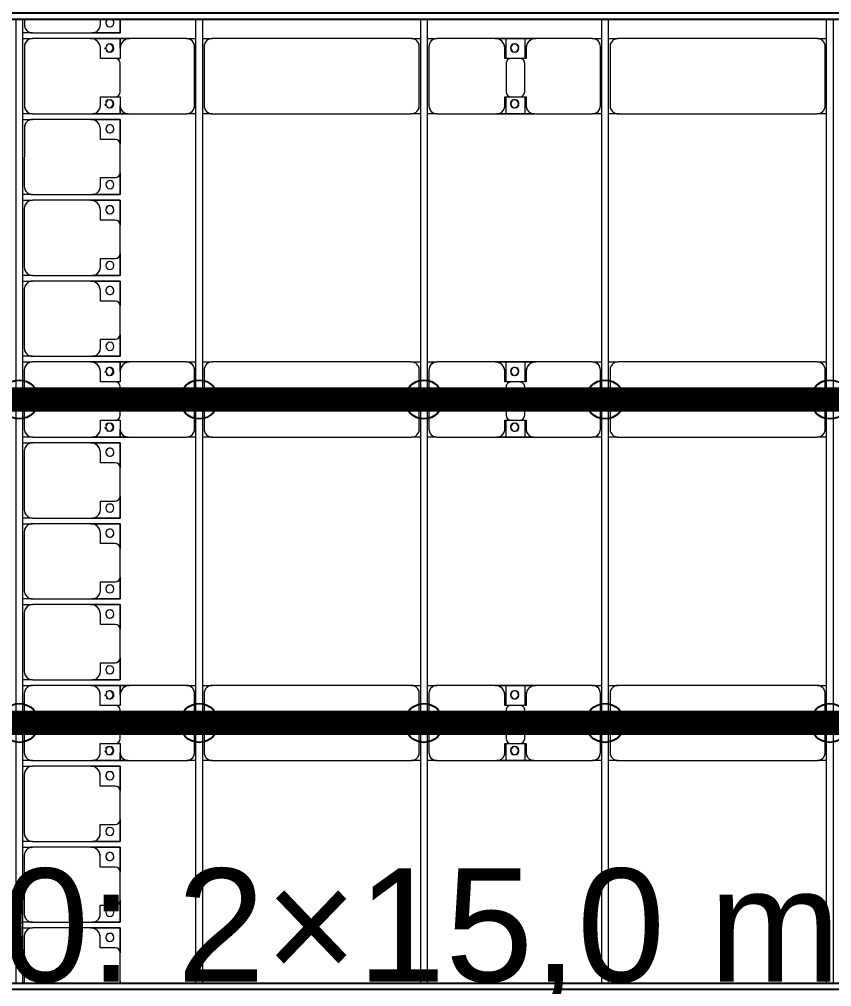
# Model space of a CAD drawing. Header units: millimetres. Extents: x -533732 to -130507, y -117886 to -23954.
# Drawn here: x -452551 to -447527, y -47767 to -41785 of the extents above; entities that cross this region are included whole.
import ezdxf

# ---------------------------------------------------------------- set-up
doc = ezdxf.new("R2010")
doc.units = ezdxf.units.MM
doc.layers.add('A-GENM', color=13, linetype='Continuous', lineweight=9)
doc.layers.add('S-BEAM', color=12, linetype='Continuous', lineweight=9)
doc.layers.add('GC-GHI CHU', color=2, linetype='Continuous')
doc.layers.add('GC-HOP 40x60 GIA CUONG', color=1, linetype='Continuous')
doc.styles.add('GC_VN', font='arial.ttf')

# ---------------------------------------------------------------- blocks, each defined once
blk = doc.blocks.new('Dai phao do pin - DẢI PHAO ĐỠ PIN-V37-BỐ TRÍ KHUNG KẾT CẤU BÈ PIN 06')
at = {"layer": 'A-GENM', "color": 7}
for p, q in [((-1312.2, 241.6), (-1129.7, 241.6)), ((-1129.7, 241.6), (-1312.2, 241.6)), ((-779.7, 241.6), (-1129.7, 241.6)), ((-779.7, 241.6), (-721.1, 241.6)), ((-779.7, 241.6), (-721.1, 241.6)), ((-681.1, 241.6), (-620.3, 241.6)), ((-681.1, 241.6), (-620.3, 241.6)), ((610.3, 241.6), (-620.3, 241.6)), ((610.3, 241.6), (668.9, 241.6)), ((610.3, 241.6), (668.9, 241.6)), ((708.9, 241.6), (769.7, 241.6)), ((708.9, 241.6), (769.7, 241.6)), ((1129.7, 241.6), (769.7, 241.6)), ((1129.7, 241.6), (1312.2, 241.6)), ((1312.2, 241.6), (1129.7, 241.6)), ((1197.8, 241.6), (1380.3, 241.6)), ((1197.8, 116.2), (1197.8, 241.6)), ((1380.3, 241.6), (1197.8, 241.6)), ((1312.2, 241.6), (1312.2, 116.2)), ((1730.3, 241.6), (1380.3, 241.6)), ((1730.3, 241.6), (1788.9, 241.6)), ((1730.3, 241.6), (1788.9, 241.6)), ((1828.9, 241.6), (1889.7, 241.6)), ((1828.9, 241.6), (1889.7, 241.6)), ((3120.3, 241.6), (1889.7, 241.6)), ((3120.3, 241.6), (3178.9, 241.6)), ((3120.3, 241.6), (3178.9, 241.6)), ((-1189.7, 181.6), (-1189.7, 118.2)), ((-729.7, -173.4), (-729.7, 191.6)), ((-670.3, 191.6), (-670.3, -173.4)), ((660.3, -173.4), (660.3, 191.6)), ((719.7, 191.6), (719.7, -173.4)), ((1189.7, 118.2), (1189.7, 181.6)), ((1320.3, 181.6), (1320.3, 118.2)), ((1780.3, -173.4), (1780.3, 191.6)), ((1839.7, 191.6), (1839.7, -173.4)), ((3170.3, -173.4), (3170.3, 191.6)), ((-1189.7, 118.2), (-1219.7, 118.2)), ((1282.2, 118.2), (1189.7, 118.2)), ((1197.8, 88.2), (1197.8, -88.2)), ((1320.3, 118.2), (1227.8, 118.2)), ((1312.2, -88.2), (1312.2, 88.2)), ((-1219.7, -118.2), (-1189.7, -118.2)), ((-1189.7, -118.2), (-1189.7, -173.4)), ((1189.7, -173.4), (1189.7, -118.2)), ((1189.7, -118.2), (1282.2, -118.2)), ((1197.8, -223.4), (1197.8, -116.2)), ((1227.8, -118.2), (1320.3, -118.2)), ((1312.2, -116.2), (1312.2, -223.4)), ((1320.3, -118.2), (1320.3, -173.4)), ((-1139.7, -223.4), (-1312.2, -223.4)), ((-1312.2, -223.4), (-1139.7, -223.4)), ((-1139.7, -223.4), (-779.7, -223.4)), ((-721.1, -223.4), (-779.7, -223.4)), ((-721.1, -223.4), (-779.7, -223.4)), ((-620.3, -223.4), (-681.1, -223.4)), ((-620.3, -223.4), (-681.1, -223.4)), ((-620.3, -223.4), (610.3, -223.4)), ((668.9, -223.4), (610.3, -223.4)), ((668.9, -223.4), (610.3, -223.4)), ((769.7, -223.4), (708.9, -223.4)), ((769.7, -223.4), (708.9, -223.4)), ((769.7, -223.4), (1139.7, -223.4)), ((1312.2, -223.4), (1139.7, -223.4)), ((1139.7, -223.4), (1312.2, -223.4)), ((1370.3, -223.4), (1197.8, -223.4)), ((1197.8, -223.4), (1370.3, -223.4)), ((1370.3, -223.4), (1730.3, -223.4)), ((1788.9, -223.4), (1730.3, -223.4)), ((1788.9, -223.4), (1730.3, -223.4)), ((1889.7, -223.4), (1828.9, -223.4)), ((1889.7, -223.4), (1828.9, -223.4)), ((1889.7, -223.4), (3120.3, -223.4)), ((3178.9, -223.4), (3120.3, -223.4)), ((3178.9, -223.4), (3120.3, -223.4))]:
    blk.add_line(p, q, dxfattribs=at)
for centre, radius, start, end in [((-1129.7, 181.6), 60, 90, 180), ((-779.7, 191.6), 50, 360, 90), ((-779.7, 191.6), 50, 360, 75), ((-620.3, 191.6), 50, 90, 180), ((-620.3, 191.6), 50, 105, 135), ((610.3, 191.6), 50, 360, 90), ((610.3, 191.6), 50, 60, 90), ((769.7, 191.6), 50, 90, 180), ((769.7, 191.6), 50, 105, 180), ((1129.7, 181.6), 60, 360, 90), ((1380.3, 181.6), 60, 90, 180), ((1730.3, 191.6), 50, 360, 90), ((1730.3, 191.6), 50, 360, 75), ((1889.7, 191.6), 50, 90, 180), ((1889.7, 191.6), 50, 105, 135), ((3120.3, 191.6), 50, 360, 90), ((3120.3, 191.6), 50, 60, 90), ((-1258.6, 183.2), 25, 180, 195), ((-1258.6, 183.2), 25, 180, 195), ((-1258.6, 183.2), 25, 120, 135), ((-1258.6, 183.2), 25, 120, 135), ((-1258.6, 183.2), 25, 0, 90), ((-1258.6, 183.2), 25, 270, 360), ((-1258.6, 183.2), 25, 0, 75), ((-1258.6, 183.2), 25, 330, 360), ((-1129.7, 181.6), 60, 120, 180), ((-620.3, 191.6), 50, 150, 180), ((610.3, 191.6), 50, 15, 30), ((1129.7, 181.6), 60, 360, 60), ((1248.6, 183.2), 25, 0, 180), ((1248.6, 183.2), 25, 180, 0), ((1248.6, 183.2), 25, 360, 165), ((1251.4, 183.2), 25, 0, 180), ((1251.4, 183.2), 25, 90, 180), ((1251.4, 183.2), 25, 180, 0), ((1251.4, 183.2), 25, 180, 300), ((1248.6, 183.2), 25, 210, 360), ((1251.4, 183.2), 25, 15, 75), ((1380.3, 181.6), 60, 120, 180), ((1889.7, 191.6), 50, 150, 180), ((3120.3, 191.6), 50, 15, 30), ((-1258.6, 183.2), 25, 225, 255), ((-1258.6, 183.2), 25, 225, 255), ((-1258.6, 183.2), 25, 270, 300), ((1251.4, 183.2), 25, 330, 345), ((1227.8, 88.2), 30, 90, 180), ((1282.2, 88.2), 30, 360, 90), ((1227.8, -88.2), 30, 180, 270), ((1282.2, -88.2), 30, 270, 360), ((-1258.6, -161.8), 25, 180, 210), ((-1258.6, -161.8), 25, 180, 210), ((-1258.6, -161.8), 25, 105, 150), ((-1258.6, -161.8), 25, 105, 150), ((-1258.6, -161.8), 25, 270, 0), ((-1258.6, -161.8), 25, 0, 75), ((-1258.6, -161.8), 25, 0, 75), ((-1258.6, -161.8), 25, 285, 360), ((-1139.7, -173.4), 50, 180, 270), ((-1139.7, -173.4), 50, 180, 255), ((-779.7, -173.4), 50, 270, 360), ((-779.7, -173.4), 50, 285, 360), ((-620.3, -173.4), 50, 180, 270), ((-620.3, -173.4), 50, 180, 210), ((610.3, -173.4), 50, 270, 360), ((610.3, -173.4), 50, 330, 360), ((769.7, -173.4), 50, 180, 270), ((769.7, -173.4), 50, 180, 255), ((1139.7, -173.4), 50, 270, 360), ((1139.7, -173.4), 50, 285, 360), ((1248.6, -161.8), 25, 0, 180), ((1248.6, -161.8), 25, 180, 360), ((1248.6, -161.8), 25, 105, 165), ((1248.6, -161.8), 25, 195, 0), ((1251.4, -161.8), 25, 0, 180), ((1251.4, -161.8), 25, 105, 180), ((1251.4, -161.8), 25, 180, 0), ((1251.4, -161.8), 25, 180, 270), ((1248.6, -161.8), 25, 360, 75), ((1251.4, -161.8), 25, 15, 75), ((1251.4, -161.8), 25, 285, 345), ((1370.3, -173.4), 50, 180, 270), ((1370.3, -173.4), 50, 180, 255), ((1730.3, -173.4), 50, 270, 360), ((1730.3, -173.4), 50, 285, 360), ((1889.7, -173.4), 50, 180, 270), ((1889.7, -173.4), 50, 180, 210), ((3120.3, -173.4), 50, 270, 360), ((3120.3, -173.4), 50, 330, 360), ((-1258.6, -161.8), 25, 240, 255), ((-1258.6, -161.8), 25, 240, 255), ((-620.3, -173.4), 50, 240, 270), ((610.3, -173.4), 50, 285, 300), ((1889.7, -173.4), 50, 240, 270)]:
    blk.add_arc(centre, radius, start, end, dxfattribs=at)
blk = doc.blocks.new('Dai phao do pin - DẢI PHAO ĐỠ PIN-V39-BỐ TRÍ KHUNG KẾT CẤU BÈ PIN 06')
at = {"layer": 'A-GENM', "color": 7}
for p, q in [((-1312.2, 241.6), (-1129.7, 241.6)), ((-1129.7, 241.6), (-1312.2, 241.6)), ((-779.7, 241.6), (-1129.7, 241.6)), ((-779.7, 241.6), (-721.1, 241.6)), ((-779.7, 241.6), (-721.1, 241.6)), ((-681.1, 241.6), (-620.3, 241.6)), ((-681.1, 241.6), (-620.3, 241.6)), ((610.3, 241.6), (-620.3, 241.6)), ((610.3, 241.6), (668.9, 241.6)), ((610.3, 241.6), (668.9, 241.6)), ((708.9, 241.6), (769.7, 241.6)), ((708.9, 241.6), (769.7, 241.6)), ((1129.7, 241.6), (769.7, 241.6)), ((1129.7, 241.6), (1312.2, 241.6)), ((1312.2, 241.6), (1129.7, 241.6)), ((1197.8, 241.6), (1380.3, 241.6)), ((1197.8, 116.2), (1197.8, 241.6)), ((1380.3, 241.6), (1197.8, 241.6)), ((1312.2, 241.6), (1312.2, 116.2)), ((1730.3, 241.6), (1380.3, 241.6)), ((1730.3, 241.6), (1788.9, 241.6)), ((1730.3, 241.6), (1788.9, 241.6)), ((1828.9, 241.6), (1889.7, 241.6)), ((1828.9, 241.6), (1889.7, 241.6)), ((3120.3, 241.6), (1889.7, 241.6)), ((3120.3, 241.6), (3178.9, 241.6)), ((3120.3, 241.6), (3178.9, 241.6)), ((-1189.7, 181.6), (-1189.7, 118.2)), ((-729.7, -173.4), (-729.7, 191.6)), ((-670.3, 191.6), (-670.3, -173.4)), ((660.3, -173.4), (660.3, 191.6)), ((719.7, 191.6), (719.7, -173.4)), ((1189.7, 118.2), (1189.7, 181.6)), ((1320.3, 181.6), (1320.3, 118.2)), ((1780.3, -173.4), (1780.3, 191.6)), ((1839.7, 191.6), (1839.7, -173.4)), ((3170.3, -173.4), (3170.3, 191.6)), ((-1189.7, 118.2), (-1219.7, 118.2)), ((1282.2, 118.2), (1189.7, 118.2)), ((1197.8, 88.2), (1197.8, -88.2)), ((1320.3, 118.2), (1227.8, 118.2)), ((1312.2, -88.2), (1312.2, 88.2)), ((-1219.7, -118.2), (-1189.7, -118.2)), ((-1189.7, -118.2), (-1189.7, -173.4)), ((1189.7, -173.4), (1189.7, -118.2)), ((1189.7, -118.2), (1282.2, -118.2)), ((1197.8, -223.4), (1197.8, -116.2)), ((1227.8, -118.2), (1320.3, -118.2)), ((1312.2, -116.2), (1312.2, -223.4)), ((1320.3, -118.2), (1320.3, -173.4)), ((-1139.7, -223.4), (-1312.2, -223.4)), ((-1312.2, -223.4), (-1139.7, -223.4)), ((-1139.7, -223.4), (-779.7, -223.4)), ((-721.1, -223.4), (-779.7, -223.4)), ((-721.1, -223.4), (-779.7, -223.4)), ((-620.3, -223.4), (-681.1, -223.4)), ((-620.3, -223.4), (-681.1, -223.4)), ((-620.3, -223.4), (610.3, -223.4)), ((668.9, -223.4), (610.3, -223.4)), ((668.9, -223.4), (610.3, -223.4)), ((769.7, -223.4), (708.9, -223.4)), ((769.7, -223.4), (708.9, -223.4)), ((769.7, -223.4), (1139.7, -223.4)), ((1312.2, -223.4), (1139.7, -223.4)), ((1139.7, -223.4), (1312.2, -223.4)), ((1370.3, -223.4), (1197.8, -223.4)), ((1197.8, -223.4), (1370.3, -223.4)), ((1370.3, -223.4), (1730.3, -223.4)), ((1788.9, -223.4), (1730.3, -223.4)), ((1788.9, -223.4), (1730.3, -223.4)), ((1889.7, -223.4), (1828.9, -223.4)), ((1889.7, -223.4), (1828.9, -223.4)), ((1889.7, -223.4), (3120.3, -223.4)), ((3178.9, -223.4), (3120.3, -223.4)), ((3178.9, -223.4), (3120.3, -223.4))]:
    blk.add_line(p, q, dxfattribs=at)
for centre, radius, start, end in [((-1129.7, 181.6), 60, 90, 180), ((-779.7, 191.6), 50, 360, 90), ((-779.7, 191.6), 50, 360, 75), ((-620.3, 191.6), 50, 90, 180), ((-620.3, 191.6), 50, 105, 135), ((610.3, 191.6), 50, 360, 90), ((610.3, 191.6), 50, 60, 90), ((769.7, 191.6), 50, 90, 180), ((769.7, 191.6), 50, 105, 180), ((1129.7, 181.6), 60, 360, 90), ((1380.3, 181.6), 60, 90, 180), ((1730.3, 191.6), 50, 360, 90), ((1730.3, 191.6), 50, 360, 75), ((1889.7, 191.6), 50, 90, 180), ((1889.7, 191.6), 50, 105, 135), ((3120.3, 191.6), 50, 360, 90), ((3120.3, 191.6), 50, 60, 90), ((-1258.6, 183.2), 25, 180, 195), ((-1258.6, 183.2), 25, 180, 195), ((-1258.6, 183.2), 25, 120, 135), ((-1258.6, 183.2), 25, 120, 135), ((-1258.6, 183.2), 25, 0, 90), ((-1258.6, 183.2), 25, 270, 360), ((-1258.6, 183.2), 25, 0, 75), ((-1258.6, 183.2), 25, 330, 360), ((-1129.7, 181.6), 60, 120, 180), ((-620.3, 191.6), 50, 150, 180), ((610.3, 191.6), 50, 15, 30), ((1129.7, 181.6), 60, 360, 60), ((1248.6, 183.2), 25, 0, 180), ((1248.6, 183.2), 25, 180, 0), ((1248.6, 183.2), 25, 360, 165), ((1251.4, 183.2), 25, 0, 180), ((1251.4, 183.2), 25, 90, 180), ((1251.4, 183.2), 25, 180, 0), ((1251.4, 183.2), 25, 180, 300), ((1248.6, 183.2), 25, 210, 360), ((1251.4, 183.2), 25, 15, 75), ((1380.3, 181.6), 60, 120, 180), ((1889.7, 191.6), 50, 150, 180), ((3120.3, 191.6), 50, 15, 30), ((-1258.6, 183.2), 25, 225, 255), ((-1258.6, 183.2), 25, 225, 255), ((-1258.6, 183.2), 25, 270, 300), ((1251.4, 183.2), 25, 330, 345), ((1227.8, 88.2), 30, 90, 180), ((1282.2, 88.2), 30, 360, 90), ((1227.8, -88.2), 30, 180, 270), ((1282.2, -88.2), 30, 270, 360), ((-1258.6, -161.8), 25, 180, 210), ((-1258.6, -161.8), 25, 180, 210), ((-1258.6, -161.8), 25, 105, 150), ((-1258.6, -161.8), 25, 105, 150), ((-1258.6, -161.8), 25, 270, 0), ((-1258.6, -161.8), 25, 0, 75), ((-1258.6, -161.8), 25, 0, 75), ((-1258.6, -161.8), 25, 285, 360), ((-1139.7, -173.4), 50, 180, 270), ((-1139.7, -173.4), 50, 180, 255), ((-779.7, -173.4), 50, 270, 360), ((-779.7, -173.4), 50, 285, 360), ((-620.3, -173.4), 50, 180, 270), ((-620.3, -173.4), 50, 180, 210), ((610.3, -173.4), 50, 270, 360), ((610.3, -173.4), 50, 330, 360), ((769.7, -173.4), 50, 180, 270), ((769.7, -173.4), 50, 180, 255), ((1139.7, -173.4), 50, 270, 360), ((1139.7, -173.4), 50, 285, 360), ((1248.6, -161.8), 25, 0, 180), ((1248.6, -161.8), 25, 180, 360), ((1248.6, -161.8), 25, 105, 165), ((1248.6, -161.8), 25, 195, 0), ((1251.4, -161.8), 25, 0, 180), ((1251.4, -161.8), 25, 105, 180), ((1251.4, -161.8), 25, 180, 0), ((1251.4, -161.8), 25, 180, 270), ((1248.6, -161.8), 25, 360, 75), ((1251.4, -161.8), 25, 15, 75), ((1251.4, -161.8), 25, 285, 345), ((1370.3, -173.4), 50, 180, 270), ((1370.3, -173.4), 50, 180, 255), ((1730.3, -173.4), 50, 270, 360), ((1730.3, -173.4), 50, 285, 360), ((1889.7, -173.4), 50, 180, 270), ((1889.7, -173.4), 50, 180, 210), ((3120.3, -173.4), 50, 270, 360), ((3120.3, -173.4), 50, 330, 360), ((-1258.6, -161.8), 25, 240, 255), ((-1258.6, -161.8), 25, 240, 255), ((-620.3, -173.4), 50, 240, 270), ((610.3, -173.4), 50, 285, 300), ((1889.7, -173.4), 50, 240, 270)]:
    blk.add_arc(centre, radius, start, end, dxfattribs=at)
blk = doc.blocks.new('Dai phao do pin - DẢI PHAO ĐỠ PIN-V41-BỐ TRÍ KHUNG KẾT CẤU BÈ PIN 06')
at = {"layer": 'A-GENM', "color": 7}
for p, q in [((-1312.2, 241.6), (-1129.7, 241.6)), ((-1129.7, 241.6), (-1312.2, 241.6)), ((-779.7, 241.6), (-1129.7, 241.6)), ((-779.7, 241.6), (-721.1, 241.6)), ((-779.7, 241.6), (-721.1, 241.6)), ((-681.1, 241.6), (-620.3, 241.6)), ((-681.1, 241.6), (-620.3, 241.6)), ((610.3, 241.6), (-620.3, 241.6)), ((610.3, 241.6), (668.9, 241.6)), ((610.3, 241.6), (668.9, 241.6)), ((708.9, 241.6), (769.7, 241.6)), ((708.9, 241.6), (769.7, 241.6)), ((1129.7, 241.6), (769.7, 241.6)), ((1129.7, 241.6), (1312.2, 241.6)), ((1312.2, 241.6), (1129.7, 241.6)), ((1197.8, 241.6), (1380.3, 241.6)), ((1197.8, 116.2), (1197.8, 241.6)), ((1380.3, 241.6), (1197.8, 241.6)), ((1312.2, 241.6), (1312.2, 116.2)), ((1730.3, 241.6), (1380.3, 241.6)), ((1730.3, 241.6), (1788.9, 241.6)), ((1730.3, 241.6), (1788.9, 241.6)), ((1828.9, 241.6), (1889.7, 241.6)), ((1828.9, 241.6), (1889.7, 241.6)), ((3120.3, 241.6), (1889.7, 241.6)), ((3120.3, 241.6), (3178.9, 241.6)), ((3120.3, 241.6), (3178.9, 241.6)), ((-1189.7, 181.6), (-1189.7, 118.2)), ((-729.7, -173.4), (-729.7, 191.6)), ((-670.3, 191.6), (-670.3, -173.4)), ((660.3, -173.4), (660.3, 191.6)), ((719.7, 191.6), (719.7, -173.4)), ((1189.7, 118.2), (1189.7, 181.6)), ((1320.3, 181.6), (1320.3, 118.2)), ((1780.3, -173.4), (1780.3, 191.6)), ((1839.7, 191.6), (1839.7, -173.4)), ((3170.3, -173.4), (3170.3, 191.6)), ((-1189.7, 118.2), (-1219.7, 118.2)), ((1282.2, 118.2), (1189.7, 118.2)), ((1197.8, 88.2), (1197.8, -88.2)), ((1320.3, 118.2), (1227.8, 118.2)), ((1312.2, -88.2), (1312.2, 88.2)), ((-1219.7, -118.2), (-1189.7, -118.2)), ((-1189.7, -118.2), (-1189.7, -173.4)), ((1189.7, -173.4), (1189.7, -118.2)), ((1189.7, -118.2), (1282.2, -118.2)), ((1197.8, -223.4), (1197.8, -116.2)), ((1227.8, -118.2), (1320.3, -118.2)), ((1312.2, -116.2), (1312.2, -223.4)), ((1320.3, -118.2), (1320.3, -173.4)), ((-1139.7, -223.4), (-1312.2, -223.4)), ((-1312.2, -223.4), (-1139.7, -223.4)), ((-1139.7, -223.4), (-779.7, -223.4)), ((-721.1, -223.4), (-779.7, -223.4)), ((-721.1, -223.4), (-779.7, -223.4)), ((-620.3, -223.4), (-681.1, -223.4)), ((-620.3, -223.4), (-681.1, -223.4)), ((-620.3, -223.4), (610.3, -223.4)), ((668.9, -223.4), (610.3, -223.4)), ((668.9, -223.4), (610.3, -223.4)), ((769.7, -223.4), (708.9, -223.4)), ((769.7, -223.4), (708.9, -223.4)), ((769.7, -223.4), (1139.7, -223.4)), ((1312.2, -223.4), (1139.7, -223.4)), ((1139.7, -223.4), (1312.2, -223.4)), ((1370.3, -223.4), (1197.8, -223.4)), ((1197.8, -223.4), (1370.3, -223.4)), ((1370.3, -223.4), (1730.3, -223.4)), ((1788.9, -223.4), (1730.3, -223.4)), ((1788.9, -223.4), (1730.3, -223.4)), ((1889.7, -223.4), (1828.9, -223.4)), ((1889.7, -223.4), (1828.9, -223.4)), ((1889.7, -223.4), (3120.3, -223.4)), ((3178.9, -223.4), (3120.3, -223.4)), ((3178.9, -223.4), (3120.3, -223.4))]:
    blk.add_line(p, q, dxfattribs=at)
for centre, radius, start, end in [((-1129.7, 181.6), 60, 90, 180), ((-779.7, 191.6), 50, 360, 90), ((-779.7, 191.6), 50, 360, 75), ((-620.3, 191.6), 50, 90, 180), ((-620.3, 191.6), 50, 105, 135), ((610.3, 191.6), 50, 360, 90), ((610.3, 191.6), 50, 60, 90), ((769.7, 191.6), 50, 90, 180), ((769.7, 191.6), 50, 105, 180), ((1129.7, 181.6), 60, 360, 90), ((1380.3, 181.6), 60, 90, 180), ((1730.3, 191.6), 50, 360, 90), ((1730.3, 191.6), 50, 360, 75), ((1889.7, 191.6), 50, 90, 180), ((1889.7, 191.6), 50, 105, 135), ((3120.3, 191.6), 50, 360, 90), ((3120.3, 191.6), 50, 60, 90), ((-1258.6, 183.2), 25, 180, 195), ((-1258.6, 183.2), 25, 180, 195), ((-1258.6, 183.2), 25, 120, 135), ((-1258.6, 183.2), 25, 120, 135), ((-1258.6, 183.2), 25, 0, 90), ((-1258.6, 183.2), 25, 270, 360), ((-1258.6, 183.2), 25, 0, 75), ((-1258.6, 183.2), 25, 330, 360), ((-1129.7, 181.6), 60, 120, 180), ((-620.3, 191.6), 50, 150, 180), ((610.3, 191.6), 50, 15, 30), ((1129.7, 181.6), 60, 360, 60), ((1248.6, 183.2), 25, 0, 180), ((1248.6, 183.2), 25, 180, 0), ((1248.6, 183.2), 25, 360, 165), ((1251.4, 183.2), 25, 0, 180), ((1251.4, 183.2), 25, 90, 180), ((1251.4, 183.2), 25, 180, 0), ((1251.4, 183.2), 25, 180, 300), ((1248.6, 183.2), 25, 210, 360), ((1251.4, 183.2), 25, 15, 75), ((1380.3, 181.6), 60, 120, 180), ((1889.7, 191.6), 50, 150, 180), ((3120.3, 191.6), 50, 15, 30), ((-1258.6, 183.2), 25, 225, 255), ((-1258.6, 183.2), 25, 225, 255), ((-1258.6, 183.2), 25, 270, 300), ((1251.4, 183.2), 25, 330, 345), ((1227.8, 88.2), 30, 90, 180), ((1282.2, 88.2), 30, 360, 90), ((1227.8, -88.2), 30, 180, 270), ((1282.2, -88.2), 30, 270, 360), ((-1258.6, -161.8), 25, 180, 210), ((-1258.6, -161.8), 25, 180, 210), ((-1258.6, -161.8), 25, 105, 150), ((-1258.6, -161.8), 25, 105, 150), ((-1258.6, -161.8), 25, 270, 0), ((-1258.6, -161.8), 25, 0, 75), ((-1258.6, -161.8), 25, 0, 75), ((-1258.6, -161.8), 25, 285, 360), ((-1139.7, -173.4), 50, 180, 270), ((-1139.7, -173.4), 50, 180, 255), ((-779.7, -173.4), 50, 270, 360), ((-779.7, -173.4), 50, 285, 360), ((-620.3, -173.4), 50, 180, 270), ((-620.3, -173.4), 50, 180, 210), ((610.3, -173.4), 50, 270, 360), ((610.3, -173.4), 50, 330, 360), ((769.7, -173.4), 50, 180, 270), ((769.7, -173.4), 50, 180, 255), ((1139.7, -173.4), 50, 270, 360), ((1139.7, -173.4), 50, 285, 360), ((1248.6, -161.8), 25, 0, 180), ((1248.6, -161.8), 25, 180, 360), ((1248.6, -161.8), 25, 105, 165), ((1248.6, -161.8), 25, 195, 0), ((1251.4, -161.8), 25, 0, 180), ((1251.4, -161.8), 25, 105, 180), ((1251.4, -161.8), 25, 180, 0), ((1251.4, -161.8), 25, 180, 270), ((1248.6, -161.8), 25, 360, 75), ((1251.4, -161.8), 25, 15, 75), ((1251.4, -161.8), 25, 285, 345), ((1370.3, -173.4), 50, 180, 270), ((1370.3, -173.4), 50, 180, 255), ((1730.3, -173.4), 50, 270, 360), ((1730.3, -173.4), 50, 285, 360), ((1889.7, -173.4), 50, 180, 270), ((1889.7, -173.4), 50, 180, 210), ((3120.3, -173.4), 50, 270, 360), ((3120.3, -173.4), 50, 330, 360), ((-1258.6, -161.8), 25, 240, 255), ((-1258.6, -161.8), 25, 240, 255), ((-620.3, -173.4), 50, 240, 270), ((610.3, -173.4), 50, 285, 300), ((1889.7, -173.4), 50, 240, 270)]:
    blk.add_arc(centre, radius, start, end, dxfattribs=at)
blk = doc.blocks.new('Dải phao đi lại kèm đỡ invester - DẢI PHAO ĐI LẠI-18522-BỐ TRÍ KHUNG KẾT CẤU BÈ PIN 06')
at = {"layer": 'A-GENM', "color": 7}
for p, q in [((9640, 1312.2), (9723.4, 1312.2)), ((9723.4, 1312.2), (9640, 1312.2)), ((9723.4, 1312.2), (9723.4, 1139.7)), ((9723.4, 1139.7), (9723.4, 1312.2)), ((9758.4, 1312.2), (9818.4, 1312.2)), ((9758.4, 1129.7), (9758.4, 1312.2)), ((9758.4, 1312.2), (9758.4, 1129.7)), ((9818.4, 1312.2), (9758.4, 1312.2)), ((9881.8, 1282.2), (9881.8, 1189.7)), ((10088.2, 1312.2), (9911.8, 1312.2)), ((10118.2, 1189.7), (10118.2, 1282.2)), ((10173.4, 1312.2), (10223.4, 1312.2)), ((10223.4, 1312.2), (10173.4, 1312.2)), ((10223.4, 1312.2), (10223.4, 1139.7)), ((10223.4, 1139.7), (10223.4, 1312.2)), ((10258.4, 1312.2), (10411.8, 1312.2)), ((10258.4, 1129.7), (10258.4, 1312.2)), ((10258.4, 1312.2), (10258.4, 1129.7)), ((10411.8, 1312.2), (10258.4, 1312.2)), ((10381.8, 1282.2), (10381.8, 1189.7)), ((10588.2, 1312.2), (10411.8, 1312.2)), ((10588.2, 1312.2), (10723.4, 1312.2)), ((10723.4, 1312.2), (10588.2, 1312.2)), ((10618.2, 1189.7), (10618.2, 1282.2)), ((10723.4, 1312.2), (10723.4, 1139.7)), ((10723.4, 1139.7), (10723.4, 1312.2)), ((10758.4, 1312.2), (10911.8, 1312.2)), ((10758.4, 1129.7), (10758.4, 1312.2)), ((10758.4, 1312.2), (10758.4, 1129.7)), ((10911.8, 1312.2), (10758.4, 1312.2)), ((10881.8, 1282.2), (10881.8, 1189.7)), ((11088.2, 1312.2), (10911.8, 1312.2)), ((11088.2, 1312.2), (11223.4, 1312.2)), ((11223.4, 1312.2), (11088.2, 1312.2)), ((11118.2, 1189.7), (11118.2, 1282.2)), ((11223.4, 1312.2), (11223.4, 1139.7)), ((11223.4, 1139.7), (11223.4, 1312.2)), ((11258.4, 1312.2), (11411.8, 1312.2)), ((11258.4, 1129.7), (11258.4, 1312.2)), ((11258.4, 1312.2), (11258.4, 1129.7)), ((11411.8, 1312.2), (11266.3, 1312.2)), ((11381.8, 1282.2), (11381.8, 1189.7)), ((11588.2, 1312.2), (11411.8, 1312.2)), ((11588.2, 1312.2), (11723.4, 1312.2)), ((11723.4, 1312.2), (11588.2, 1312.2)), ((11618.2, 1189.7), (11618.2, 1282.2)), ((11723.4, 1312.2), (11723.4, 1139.7)), ((11723.4, 1139.7), (11723.4, 1312.2)), ((11758.4, 1312.2), (11818.4, 1312.2)), ((11758.4, 1129.7), (11758.4, 1312.2)), ((11758.4, 1312.2), (11758.4, 1129.7)), ((11818.4, 1312.2), (11758.4, 1312.2)), ((11881.8, 1282.2), (11881.8, 1189.7)), ((12088.2, 1312.2), (11911.8, 1312.2)), ((12118.2, 1189.7), (12118.2, 1282.2)), ((12173.4, 1312.2), (12223.4, 1312.2)), ((12223.4, 1312.2), (12173.4, 1312.2)), ((12223.4, 1312.2), (12223.4, 1139.7)), ((12223.4, 1139.7), (12223.4, 1312.2)), ((12258.4, 1312.2), (12411.8, 1312.2)), ((12258.4, 1129.7), (12258.4, 1312.2)), ((12258.4, 1312.2), (12258.4, 1129.7)), ((12411.8, 1312.2), (12258.4, 1312.2)), ((12381.8, 1282.2), (12381.8, 1189.7)), ((12588.2, 1312.2), (12411.8, 1312.2)), ((12588.2, 1312.2), (12723.4, 1312.2)), ((12723.4, 1312.2), (12588.2, 1312.2)), ((12618.2, 1189.7), (12618.2, 1282.2)), ((12723.4, 1312.2), (12723.4, 1139.7)), ((12723.4, 1139.7), (12723.4, 1312.2)), ((12758.4, 1312.2), (12911.8, 1312.2)), ((12758.4, 1129.7), (12758.4, 1312.2)), ((12758.4, 1312.2), (12758.4, 1129.7)), ((12911.8, 1312.2), (12758.4, 1312.2)), ((12881.8, 1282.2), (12881.8, 1189.7)), ((13088.2, 1312.2), (12911.8, 1312.2)), ((13088.2, 1312.2), (13223.4, 1312.2)), ((13223.4, 1312.2), (13088.2, 1312.2)), ((13118.2, 1189.7), (13118.2, 1282.2)), ((13223.4, 1312.2), (13223.4, 1139.7)), ((13223.4, 1139.7), (13223.4, 1312.2)), ((13258.4, 1312.2), (13411.8, 1312.2)), ((13258.4, 1129.7), (13258.4, 1312.2)), ((13258.4, 1312.2), (13258.4, 1129.7)), ((13411.8, 1312.2), (13258.4, 1312.2)), ((13381.8, 1282.2), (13381.8, 1189.7)), ((13588.2, 1312.2), (13411.8, 1312.2)), ((13588.2, 1312.2), (13723.4, 1312.2)), ((13723.4, 1312.2), (13588.2, 1312.2)), ((13618.2, 1189.7), (13618.2, 1282.2)), ((13723.4, 1312.2), (13723.4, 1139.7)), ((13723.4, 1139.7), (13723.4, 1312.2)), ((13758.4, 1312.2), (13818.4, 1312.2)), ((13758.4, 1129.7), (13758.4, 1312.2)), ((13758.4, 1312.2), (13758.4, 1129.7)), ((13818.4, 1312.2), (13758.4, 1312.2)), ((13881.8, 1282.2), (13881.8, 1189.7)), ((14088.2, 1312.2), (13911.8, 1312.2)), ((14118.2, 1189.7), (14118.2, 1282.2)), ((14173.4, 1312.2), (14223.4, 1312.2)), ((14223.4, 1312.2), (14173.4, 1312.2)), ((14223.4, 1312.2), (14223.4, 1139.7)), ((14223.4, 1139.7), (14223.4, 1312.2)), ((14258.4, 1312.2), (14411.8, 1312.2)), ((14258.4, 1129.7), (14258.4, 1312.2)), ((14258.4, 1312.2), (14258.4, 1129.7)), ((14411.8, 1312.2), (14258.4, 1312.2)), ((14381.8, 1282.2), (14381.8, 1189.7)), ((14588.2, 1312.2), (14411.8, 1312.2)), ((14588.2, 1312.2), (14723.4, 1312.2)), ((14718.2, 1312.2), (14588.2, 1312.2)), ((14618.2, 1189.7), (14618.2, 1282.2)), ((14723.4, 1312.2), (14723.4, 1139.7)), ((14723.4, 1139.7), (14723.4, 1312.2)), ((14758.4, 1312.2), (14911.8, 1312.2)), ((14758.4, 1129.7), (14758.4, 1312.2)), ((14758.4, 1312.2), (14758.4, 1129.7)), ((14911.8, 1312.2), (14758.4, 1312.2)), ((14881.8, 1282.2), (14881.8, 1189.7)), ((15088.2, 1312.2), (14911.8, 1312.2)), ((15088.2, 1312.2), (15223.4, 1312.2)), ((15223.4, 1312.2), (15088.2, 1312.2)), ((15118.2, 1189.7), (15118.2, 1282.2)), ((15223.4, 1312.2), (15223.4, 1139.7)), ((15223.4, 1139.7), (15223.4, 1312.2)), ((15258.4, 1312.2), (15411.8, 1312.2)), ((15258.4, 1129.7), (15258.4, 1312.2)), ((15258.4, 1312.2), (15258.4, 1129.7)), ((15411.8, 1312.2), (15258.4, 1312.2)), ((15381.8, 1282.2), (15381.8, 1189.7)), ((15588.2, 1312.2), (15411.8, 1312.2)), ((15588.2, 1312.2), (15600, 1312.2)), ((15600, 1312.2), (15588.2, 1312.2)), ((9673.4, 1189.7), (9640, 1189.7)), ((9723.4, 769.7), (9723.4, 1139.7)), ((9881.8, 1189.7), (9818.4, 1189.7)), ((10173.4, 1189.7), (10118.2, 1189.7)), ((10223.4, 769.7), (10223.4, 1139.7)), ((10381.8, 1189.7), (10318.4, 1189.7)), ((10673.4, 1189.7), (10618.2, 1189.7)), ((10723.4, 769.7), (10723.4, 1139.7)), ((10881.8, 1189.7), (10818.4, 1189.7)), ((11173.4, 1189.7), (11118.2, 1189.7)), ((11223.4, 769.7), (11223.4, 1139.7)), ((11381.8, 1189.7), (11318.4, 1189.7)), ((11673.4, 1189.7), (11618.2, 1189.7)), ((11723.4, 769.7), (11723.4, 1139.7)), ((11881.8, 1189.7), (11818.4, 1189.7)), ((12173.4, 1189.7), (12118.2, 1189.7)), ((12223.4, 769.7), (12223.4, 1139.7)), ((12381.8, 1189.7), (12318.4, 1189.7)), ((12673.4, 1189.7), (12618.2, 1189.7)), ((12723.4, 769.7), (12723.4, 1139.7)), ((12881.8, 1189.7), (12818.4, 1189.7)), ((13173.4, 1189.7), (13118.2, 1189.7)), ((13223.4, 769.7), (13223.4, 1139.7)), ((13381.8, 1189.7), (13318.4, 1189.7)), ((13673.4, 1189.7), (13618.2, 1189.7)), ((13723.4, 769.7), (13723.4, 1139.7)), ((13881.8, 1189.7), (13818.4, 1189.7)), ((14173.4, 1189.7), (14118.2, 1189.7)), ((14223.4, 769.7), (14223.4, 1139.7)), ((14381.8, 1189.7), (14318.4, 1189.7)), ((14673.4, 1189.7), (14618.2, 1189.7)), ((14723.4, 769.7), (14723.4, 1139.7)), ((14881.8, 1189.7), (14818.4, 1189.7)), ((15173.4, 1189.7), (15118.2, 1189.7)), ((15223.4, 769.7), (15223.4, 1139.7)), ((15381.8, 1189.7), (15318.4, 1189.7)), ((9758.4, 1129.7), (9758.4, 769.7)), ((10258.4, 1129.7), (10258.4, 769.7)), ((10758.4, 1129.7), (10758.4, 769.7)), ((11258.4, 1129.7), (11258.4, 769.7)), ((11758.4, 1129.7), (11758.4, 769.7)), ((12258.4, 1129.7), (12258.4, 769.7)), ((12758.4, 1129.7), (12758.4, 769.7)), ((13258.4, 1129.7), (13258.4, 769.7)), ((13758.4, 1129.7), (13758.4, 769.7)), ((14258.4, 1129.7), (14258.4, 769.7)), ((14758.4, 1129.7), (14758.4, 769.7)), ((15258.4, 1129.7), (15258.4, 769.7)), ((9640, 719.7), (9673.4, 719.7)), ((9723.4, 769.7), (9723.4, 708.9)), ((9723.4, 769.7), (9723.4, 708.9)), ((9758.4, 708.9), (9758.4, 769.7)), ((9758.4, 708.9), (9758.4, 769.7)), ((9808.4, 719.7), (10173.4, 719.7)), ((10223.4, 769.7), (10223.4, 708.9)), ((10223.4, 769.7), (10223.4, 708.9)), ((10258.4, 708.9), (10258.4, 769.7)), ((10258.4, 708.9), (10258.4, 769.7)), ((10308.4, 719.7), (10673.4, 719.7)), ((10723.4, 769.7), (10723.4, 708.9)), ((10723.4, 769.7), (10723.4, 708.9)), ((10758.4, 708.9), (10758.4, 769.7)), ((10758.4, 708.9), (10758.4, 769.7)), ((10808.4, 719.7), (11173.4, 719.7)), ((11223.4, 769.7), (11223.4, 708.9)), ((11223.4, 769.7), (11223.4, 708.9)), ((11258.4, 708.9), (11258.4, 769.7)), ((11258.4, 708.9), (11258.4, 769.7)), ((11308.4, 719.7), (11673.4, 719.7)), ((11723.4, 769.7), (11723.4, 708.9)), ((11723.4, 769.7), (11723.4, 708.9)), ((11758.4, 708.9), (11758.4, 769.7)), ((11758.4, 708.9), (11758.4, 769.7)), ((11808.4, 719.7), (12173.4, 719.7)), ((12223.4, 769.7), (12223.4, 708.9)), ((12223.4, 769.7), (12223.4, 708.9)), ((12258.4, 708.9), (12258.4, 769.7)), ((12258.4, 708.9), (12258.4, 769.7)), ((12308.4, 719.7), (12673.4, 719.7)), ((12723.4, 769.7), (12723.4, 708.9)), ((12723.4, 769.7), (12723.4, 708.9)), ((12758.4, 708.9), (12758.4, 769.7)), ((12758.4, 708.9), (12758.4, 769.7)), ((12808.4, 719.7), (13173.4, 719.7)), ((13223.4, 769.7), (13223.4, 708.9)), ((13223.4, 769.7), (13223.4, 708.9)), ((13258.4, 708.9), (13258.4, 769.7)), ((13258.4, 708.9), (13258.4, 769.7)), ((13308.4, 719.7), (13673.4, 719.7)), ((13723.4, 769.7), (13723.4, 708.9)), ((13723.4, 769.7), (13723.4, 708.9)), ((13758.4, 708.9), (13758.4, 769.7)), ((13758.4, 708.9), (13758.4, 769.7)), ((13808.4, 719.7), (14173.4, 719.7)), ((14223.4, 769.7), (14223.4, 708.9)), ((14223.4, 769.7), (14223.4, 708.9)), ((14258.4, 708.9), (14258.4, 769.7)), ((14258.4, 708.9), (14258.4, 769.7)), ((14308.4, 719.7), (14673.4, 719.7)), ((14723.4, 769.7), (14723.4, 708.9)), ((14723.4, 769.7), (14723.4, 708.9)), ((14758.4, 708.9), (14758.4, 769.7)), ((14758.4, 708.9), (14758.4, 769.7)), ((14808.4, 719.7), (15173.4, 719.7)), ((15223.4, 769.7), (15223.4, 708.9)), ((15223.4, 769.7), (15223.4, 708.9)), ((15258.4, 708.9), (15258.4, 769.7)), ((15258.4, 708.9), (15258.4, 769.7)), ((15308.4, 719.7), (15600, 719.7))]:
    blk.add_line(p, q, dxfattribs=at)
for centre, radius, start, end in [((9661.8, 1248.6), 25, 90, 150), ((9661.8, 1248.6), 25, 90, 150), ((9661.8, 1248.6), 25, 270, 90), ((9661.8, 1248.6), 25, 270, 90), ((9816.8, 1248.6), 25, 90, 270), ((9816.8, 1248.6), 25, 90, 255), ((9816.8, 1248.6), 25, 270, 90), ((9816.8, 1248.6), 25, 300, 90), ((9911.8, 1282.2), 30, 90, 180), ((10088.2, 1282.2), 30, 360, 90), ((10161.8, 1248.6), 25, 90, 270), ((10161.8, 1248.6), 25, 90, 180), ((10161.8, 1248.6), 25, 270, 90), ((10161.8, 1248.6), 25, 270, 90), ((10316.8, 1248.6), 25, 90, 270), ((10316.8, 1248.6), 25, 90, 255), ((10316.8, 1248.6), 25, 270, 90), ((10316.8, 1248.6), 25, 300, 90), ((10411.8, 1282.2), 30, 90, 180), ((10411.8, 1282.2), 30, 105, 165), ((10411.8, 1282.2), 30, 135, 165), ((10411.8, 1282.2), 30, 135, 165), ((10588.2, 1282.2), 30, 0, 90), ((10588.2, 1282.2), 30, 60, 75), ((10588.2, 1282.2), 30, 15, 75), ((10588.2, 1282.2), 30, 60, 75), ((10588.2, 1282.2), 30, 15, 30), ((10588.2, 1282.2), 30, 15, 30), ((10661.8, 1248.6), 25, 90, 270), ((10661.8, 1248.6), 25, 90, 180), ((10661.8, 1248.6), 25, 270, 90), ((10661.8, 1248.6), 25, 270, 90), ((10816.8, 1248.6), 25, 90, 270), ((10816.8, 1248.6), 25, 90, 255), ((10816.8, 1248.6), 25, 270, 90), ((10816.8, 1248.6), 25, 300, 90), ((10911.8, 1282.2), 30, 90, 180), ((10911.8, 1282.2), 30, 105, 165), ((10911.8, 1282.2), 30, 135, 165), ((10911.8, 1282.2), 30, 135, 165), ((11088.2, 1282.2), 30, 360, 90), ((11088.2, 1282.2), 30, 60, 75), ((11088.2, 1282.2), 30, 15, 75), ((11088.2, 1282.2), 30, 60, 75), ((11088.2, 1282.2), 30, 15, 30), ((11088.2, 1282.2), 30, 15, 30), ((11161.8, 1248.6), 25, 90, 270), ((11161.8, 1248.6), 25, 90, 180), ((11161.8, 1248.6), 25, 270, 90), ((11161.8, 1248.6), 25, 270, 90), ((11316.8, 1248.6), 25, 90, 270), ((11316.8, 1248.6), 25, 90, 255), ((11316.8, 1248.6), 25, 270, 90), ((11316.8, 1248.6), 25, 300, 90), ((11411.8, 1282.2), 30, 90, 180), ((11411.8, 1282.2), 30, 105, 165), ((11411.8, 1282.2), 30, 135, 165), ((11411.8, 1282.2), 30, 135, 165), ((11588.2, 1282.2), 30, 360, 90), ((11588.2, 1282.2), 30, 60, 75), ((11588.2, 1282.2), 30, 15, 75), ((11588.2, 1282.2), 30, 60, 75), ((11588.2, 1282.2), 30, 15, 30), ((11588.2, 1282.2), 30, 15, 30), ((11661.8, 1248.6), 25, 90, 270), ((11661.8, 1248.6), 25, 90, 180), ((11661.8, 1248.6), 25, 270, 90), ((11661.8, 1248.6), 25, 270, 90), ((11816.8, 1248.6), 25, 90, 270), ((11816.8, 1248.6), 25, 90, 255), ((11816.8, 1248.6), 25, 270, 90), ((11816.8, 1248.6), 25, 300, 90), ((11911.8, 1282.2), 30, 90, 180), ((12088.2, 1282.2), 30, 360, 90), ((12161.8, 1248.6), 25, 90, 270), ((12161.8, 1248.6), 25, 90, 180), ((12161.8, 1248.6), 25, 270, 90), ((12161.8, 1248.6), 25, 270, 90), ((12316.8, 1248.6), 25, 90, 270), ((12316.8, 1248.6), 25, 90, 255), ((12316.8, 1248.6), 25, 270, 90), ((12316.8, 1248.6), 25, 300, 90), ((12411.8, 1282.2), 30, 90, 180), ((12411.8, 1282.2), 30, 105, 165), ((12411.8, 1282.2), 30, 135, 165), ((12411.8, 1282.2), 30, 135, 165), ((12588.2, 1282.2), 30, 360, 90), ((12588.2, 1282.2), 30, 60, 75), ((12588.2, 1282.2), 30, 15, 75), ((12588.2, 1282.2), 30, 60, 75), ((12588.2, 1282.2), 30, 15, 30), ((12588.2, 1282.2), 30, 15, 30), ((12661.8, 1248.6), 25, 90, 270), ((12661.8, 1248.6), 25, 90, 180), ((12661.8, 1248.6), 25, 270, 90), ((12661.8, 1248.6), 25, 270, 90), ((12816.8, 1248.6), 25, 90, 270), ((12816.8, 1248.6), 25, 90, 255), ((12816.8, 1248.6), 25, 270, 90), ((12816.8, 1248.6), 25, 300, 90), ((12911.8, 1282.2), 30, 90, 180), ((12911.8, 1282.2), 30, 105, 165), ((12911.8, 1282.2), 30, 135, 165), ((12911.8, 1282.2), 30, 135, 165), ((13088.2, 1282.2), 30, 360, 90), ((13088.2, 1282.2), 30, 60, 75), ((13088.2, 1282.2), 30, 15, 75), ((13088.2, 1282.2), 30, 60, 75), ((13088.2, 1282.2), 30, 15, 30), ((13088.2, 1282.2), 30, 15, 30), ((13161.8, 1248.6), 25, 90, 270), ((13161.8, 1248.6), 25, 90, 180), ((13161.8, 1248.6), 25, 270, 90), ((13161.8, 1248.6), 25, 270, 90), ((13316.8, 1248.6), 25, 90, 270), ((13316.8, 1248.6), 25, 90, 255), ((13316.8, 1248.6), 25, 270, 90), ((13316.8, 1248.6), 25, 300, 90), ((13411.8, 1282.2), 30, 90, 180), ((13411.8, 1282.2), 30, 105, 165), ((13411.8, 1282.2), 30, 135, 165), ((13411.8, 1282.2), 30, 135, 165), ((13588.2, 1282.2), 30, 0, 90), ((13588.2, 1282.2), 30, 60, 75), ((13588.2, 1282.2), 30, 15, 75), ((13588.2, 1282.2), 30, 60, 75), ((13588.2, 1282.2), 30, 15, 30), ((13588.2, 1282.2), 30, 15, 30), ((13661.8, 1248.6), 25, 90, 270), ((13661.8, 1248.6), 25, 90, 180), ((13661.8, 1248.6), 25, 270, 90), ((13661.8, 1248.6), 25, 270, 90), ((13816.8, 1248.6), 25, 90, 270), ((13816.8, 1248.6), 25, 90, 255), ((13816.8, 1248.6), 25, 270, 90), ((13816.8, 1248.6), 25, 300, 90), ((13911.8, 1282.2), 30, 90, 180), ((14088.2, 1282.2), 30, 0, 90), ((14161.8, 1248.6), 25, 90, 270), ((14161.8, 1248.6), 25, 90, 180), ((14161.8, 1248.6), 25, 270, 90), ((14161.8, 1248.6), 25, 270, 90), ((14316.8, 1248.6), 25, 90, 270), ((14316.8, 1248.6), 25, 90, 255), ((14316.8, 1248.6), 25, 270, 90), ((14316.8, 1248.6), 25, 300, 90), ((14411.8, 1282.2), 30, 90, 180), ((14411.8, 1282.2), 30, 105, 165), ((14411.8, 1282.2), 30, 135, 165), ((14411.8, 1282.2), 30, 135, 165), ((14588.2, 1282.2), 30, 360, 90), ((14588.2, 1282.2), 30, 60, 75), ((14588.2, 1282.2), 30, 15, 75), ((14588.2, 1282.2), 30, 60, 75), ((14588.2, 1282.2), 30, 15, 30), ((14588.2, 1282.2), 30, 15, 30), ((14661.8, 1248.6), 25, 90, 270), ((14661.8, 1248.6), 25, 90, 180), ((14661.8, 1248.6), 25, 270, 90), ((14661.8, 1248.6), 25, 270, 90), ((14816.8, 1248.6), 25, 90, 270), ((14816.8, 1248.6), 25, 90, 255), ((14816.8, 1248.6), 25, 270, 90), ((14816.8, 1248.6), 25, 300, 90), ((14911.8, 1282.2), 30, 90, 180), ((14911.8, 1282.2), 30, 105, 165), ((14911.8, 1282.2), 30, 135, 165), ((14911.8, 1282.2), 30, 135, 165), ((15088.2, 1282.2), 30, 360, 90), ((15088.2, 1282.2), 30, 60, 75), ((15088.2, 1282.2), 30, 15, 75), ((15088.2, 1282.2), 30, 60, 75), ((15088.2, 1282.2), 30, 15, 30), ((15088.2, 1282.2), 30, 15, 30), ((15161.8, 1248.6), 25, 90, 270), ((15161.8, 1248.6), 25, 90, 180), ((15161.8, 1248.6), 25, 270, 90), ((15161.8, 1248.6), 25, 270, 90), ((15316.8, 1248.6), 25, 90, 270), ((15316.8, 1248.6), 25, 90, 255), ((15316.8, 1248.6), 25, 270, 90), ((15316.8, 1248.6), 25, 300, 90), ((15411.8, 1282.2), 30, 90, 180), ((15411.8, 1282.2), 30, 105, 165), ((15411.8, 1282.2), 30, 135, 165), ((15411.8, 1282.2), 30, 135, 165), ((15588.2, 1282.2), 30, 60, 90), ((15588.2, 1282.2), 30, 60, 75), ((15588.2, 1282.2), 30, 60, 75), ((15588.2, 1282.2), 30, 60, 75), ((9661.8, 1248.6), 25, 210, 270), ((9661.8, 1248.6), 25, 210, 255), ((9816.8, 1248.6), 25, 270, 285), ((10161.8, 1248.6), 25, 195, 255), ((10316.8, 1248.6), 25, 270, 285), ((10661.8, 1248.6), 25, 195, 255), ((10816.8, 1248.6), 25, 270, 285), ((11161.8, 1248.6), 25, 195, 255), ((11316.8, 1248.6), 25, 270, 285), ((11661.8, 1248.6), 25, 195, 255), ((11816.8, 1248.6), 25, 270, 285), ((12161.8, 1248.6), 25, 195, 255), ((12316.8, 1248.6), 25, 270, 285), ((12661.8, 1248.6), 25, 195, 255), ((12816.8, 1248.6), 25, 270, 285), ((13161.8, 1248.6), 25, 195, 255), ((13316.8, 1248.6), 25, 270, 285), ((13661.8, 1248.6), 25, 195, 255), ((13816.8, 1248.6), 25, 270, 285), ((14161.8, 1248.6), 25, 195, 255), ((14316.8, 1248.6), 25, 270, 285), ((14661.8, 1248.6), 25, 195, 255), ((14816.8, 1248.6), 25, 270, 285), ((15161.8, 1248.6), 25, 195, 255), ((15316.8, 1248.6), 25, 270, 285), ((9673.4, 1139.7), 50, 0, 90), ((9673.4, 1139.7), 50, 15, 90), ((9818.4, 1129.7), 60, 90, 180), ((9818.4, 1129.7), 60, 90, 150), ((10173.4, 1139.7), 50, 0, 90), ((10173.4, 1139.7), 50, 15, 90), ((10318.4, 1129.7), 60, 90, 180), ((10318.4, 1129.7), 60, 90, 150), ((10673.4, 1139.7), 50, 0, 90), ((10673.4, 1139.7), 50, 15, 90), ((10818.4, 1129.7), 60, 90, 180), ((10818.4, 1129.7), 60, 90, 150), ((11173.4, 1139.7), 50, 360, 90), ((11173.4, 1139.7), 50, 15, 90), ((11318.4, 1129.7), 60, 90, 180), ((11318.4, 1129.7), 60, 90, 150), ((11673.4, 1139.7), 50, 360, 90), ((11673.4, 1139.7), 50, 15, 90), ((11818.4, 1129.7), 60, 90, 180), ((11818.4, 1129.7), 60, 90, 150), ((12173.4, 1139.7), 50, 0, 90), ((12173.4, 1139.7), 50, 15, 90), ((12318.4, 1129.7), 60, 90, 180), ((12318.4, 1129.7), 60, 90, 150), ((12673.4, 1139.7), 50, 0, 90), ((12673.4, 1139.7), 50, 15, 90), ((12818.4, 1129.7), 60, 90, 180), ((12818.4, 1129.7), 60, 90, 150), ((13173.4, 1139.7), 50, 0, 90), ((13173.4, 1139.7), 50, 15, 90), ((13318.4, 1129.7), 60, 90, 180), ((13318.4, 1129.7), 60, 90, 150), ((13673.4, 1139.7), 50, 0, 90), ((13673.4, 1139.7), 50, 15, 90), ((13818.4, 1129.7), 60, 90, 180), ((13818.4, 1129.7), 60, 90, 150), ((14173.4, 1139.7), 50, 360, 90), ((14173.4, 1139.7), 50, 15, 90), ((14318.4, 1129.7), 60, 90, 180), ((14318.4, 1129.7), 60, 90, 150), ((14673.4, 1139.7), 50, 0, 90), ((14673.4, 1139.7), 50, 15, 90), ((14818.4, 1129.7), 60, 90, 180), ((14818.4, 1129.7), 60, 90, 150), ((15173.4, 1139.7), 50, 0, 90), ((15173.4, 1139.7), 50, 15, 90), ((15318.4, 1129.7), 60, 90, 180), ((15318.4, 1129.7), 60, 90, 150), ((9673.4, 769.7), 50, 270, 0), ((9673.4, 769.7), 50, 270, 345), ((9808.4, 769.7), 50, 180, 270), ((9808.4, 769.7), 50, 195, 270), ((10173.4, 769.7), 50, 270, 0), ((10173.4, 769.7), 50, 270, 345), ((10308.4, 769.7), 50, 180, 270), ((10308.4, 769.7), 50, 195, 270), ((10673.4, 769.7), 50, 270, 0), ((10673.4, 769.7), 50, 270, 345), ((10808.4, 769.7), 50, 180, 270), ((10808.4, 769.7), 50, 195, 270), ((11173.4, 769.7), 50, 270, 0), ((11173.4, 769.7), 50, 270, 345), ((11308.4, 769.7), 50, 180, 270), ((11308.4, 769.7), 50, 195, 270), ((11673.4, 769.7), 50, 270, 0), ((11673.4, 769.7), 50, 270, 345), ((11808.4, 769.7), 50, 180, 270), ((11808.4, 769.7), 50, 195, 270), ((12173.4, 769.7), 50, 270, 0), ((12173.4, 769.7), 50, 270, 345), ((12308.4, 769.7), 50, 180, 270), ((12308.4, 769.7), 50, 195, 270), ((12673.4, 769.7), 50, 270, 0), ((12673.4, 769.7), 50, 270, 345), ((12808.4, 769.7), 50, 180, 270), ((12808.4, 769.7), 50, 195, 270), ((13173.4, 769.7), 50, 270, 0), ((13173.4, 769.7), 50, 270, 345), ((13308.4, 769.7), 50, 180, 270), ((13308.4, 769.7), 50, 195, 270), ((13673.4, 769.7), 50, 270, 0), ((13673.4, 769.7), 50, 270, 345), ((13808.4, 769.7), 50, 180, 270), ((13808.4, 769.7), 50, 195, 270), ((14173.4, 769.7), 50, 270, 0), ((14173.4, 769.7), 50, 270, 345), ((14308.4, 769.7), 50, 180, 270), ((14308.4, 769.7), 50, 195, 270), ((14673.4, 769.7), 50, 270, 0), ((14673.4, 769.7), 50, 270, 345), ((14808.4, 769.7), 50, 180, 270), ((14808.4, 769.7), 50, 195, 270), ((15173.4, 769.7), 50, 270, 0), ((15173.4, 769.7), 50, 270, 345), ((15308.4, 769.7), 50, 180, 270), ((15308.4, 769.7), 50, 195, 270)]:
    blk.add_arc(centre, radius, start, end, dxfattribs=at)
blk = doc.blocks.new('Dầm C52 - Dầm C52-V31-BỐ TRÍ KHUNG KẾT CẤU BÈ PIN 06')
at = {"layer": 'S-BEAM', "color": 1}
for p, q in [((23386.7, 20), (29346.7, 20)), ((29346.7, -20), (23386.7, -20))]:
    blk.add_line(p, q, dxfattribs=at)
blk = doc.blocks.new('Dầm C52 - Hộp 40x60-19816-BỐ TRÍ KHUNG KẾT CẤU BÈ PIN 06')
at = {"layer": 'S-BEAM', "color": 3, "lineweight": 25}
for p, q in [((-145891.1, 20), (145891.1, 20)), ((145891.1, -20), (-145891.1, -20))]:
    blk.add_line(p, q, dxfattribs=at)
blk = doc.blocks.new('HOBANMONG_BEPIN 6_rvt-1-BỐ TRÍ KHUNG KẾT CẤU BÈ PIN 06')
at = {"layer": 'A-GENM', "color": 3, "lineweight": 25}
for name, p, rotation in [('Dải phao đi lại kèm đỡ invester - DẢI PHAO ĐI LẠI-18522-BỐ TRÍ KHUNG KẾT CẤU BÈ PIN 06', (-453239.4, -32145.2), 269.9997586098934), ('Dai phao do pin - DẢI PHAO ĐỠ PIN-V37-BỐ TRÍ KHUNG KẾT CẤU BÈ PIN 06', (-450737.6, -42145.2), 359.9997586099392), ('Dai phao do pin - DẢI PHAO ĐỠ PIN-V39-BỐ TRÍ KHUNG KẾT CẤU BÈ PIN 06', (-450737.6, -44145.2), 359.9997586099392), ('Dai phao do pin - DẢI PHAO ĐỠ PIN-V41-BỐ TRÍ KHUNG KẾT CẤU BÈ PIN 06', (-450737.6, -46145.2), 359.9997586099392)]:
    blk.add_blockref(name, p, dxfattribs=dict(at, rotation=rotation))
at = {"layer": 'S-BEAM', "color": 3, "lineweight": 25}
for name, p, rotation in [('Dầm C52 - Dầm C52-V31-BỐ TRÍ KHUNG KẾT CẤU BÈ PIN 06', (-452550.6, -71131.9), 89.99975860989275), ('Dầm C52 - Dầm C52-V31-BỐ TRÍ KHUNG KẾT CẤU BÈ PIN 06', (-451438.8, -71131.9), 89.99975860989275), ('Dầm C52 - Dầm C52-V31-BỐ TRÍ KHUNG KẾT CẤU BÈ PIN 06', (-450048.8, -71131.9), 89.99975860989275), ('Dầm C52 - Dầm C52-V31-BỐ TRÍ KHUNG KẾT CẤU BÈ PIN 06', (-448928.8, -71131.9), 89.99975860989275), ('Dầm C52 - Dầm C52-V31-BỐ TRÍ KHUNG KẾT CẤU BÈ PIN 06', (-447538.8, -71131.9), 89.99975860989275), ('Dầm C52 - Hộp 40x60-19816-BỐ TRÍ KHUNG KẾT CẤU BÈ PIN 06', (-380339.8, -41765.5), 359.9997586099392), ('Dầm C52 - Hộp 40x60-19816-BỐ TRÍ KHUNG KẾT CẤU BÈ PIN 06', (-380339.8, -47765.5), 359.9997586099392)]:
    blk.add_blockref(name, p, dxfattribs=dict(at, rotation=rotation))

msp = doc.modelspace()

# ---------------------------------------------------------------- linework, layer by layer
at = {"layer": 'GC-HOP 40x60 GIA CUONG', "const_width": 150}
for points in [[(-459227.8, -44136), (-444227.8, -44136)], [(-459227.8, -46136), (-444227.8, -46136)]]:
    msp.add_lwpolyline(points, dxfattribs=at)
at = {"layer": 'GC-HOP 40x60 GIA CUONG'}
for centre in [(-452550.6, -44136), (-451438.8, -44136), (-450048.8, -44136), (-448928.8, -44136), (-447538.8, -44136), (-452550.6, -46136), (-451438.8, -46136), (-450048.8, -46136), (-448928.8, -46136), (-447538.8, -46136)]:
    msp.add_circle(centre, 120, dxfattribs=at)

# ---------------------------------------------------------------- block references
at = {"lineweight": 5}
msp.add_blockref('HOBANMONG_BEPIN 6_rvt-1-BỐ TRÍ KHUNG KẾT CẤU BÈ PIN 06', (0, 0), dxfattribs=at)

# ---------------------------------------------------------------- texts
at = {"layer": 'GC-GHI CHU', "style": 'GC_VN'}
msp.add_text('B6-10: 2×15,0 m', height=700, dxfattribs=at).set_placement((-454727.8, -47736))

doc.saveas('drawing.dxf')
